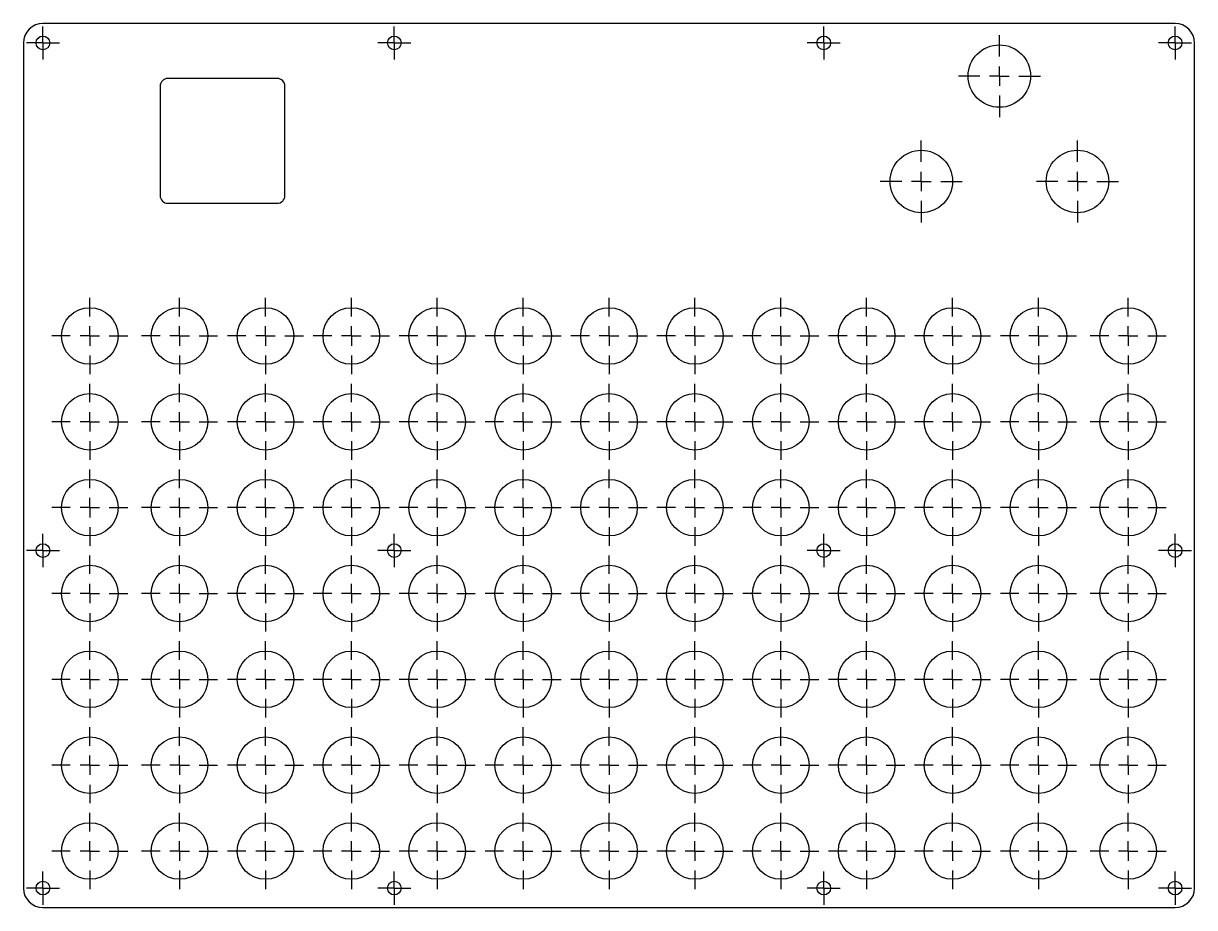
# Model space of a CAD drawing. Header units: millimetres. Extents: x 66 to 366, y 42 to 268.
import ezdxf

# ---------------------------------------------------------------- set-up
doc = ezdxf.new("R2010")
doc.units = ezdxf.units.MM
doc.layers.add('NOTE', color=5, linetype='Continuous', lineweight=25)

# ---------------------------------------------------------------- blocks, each defined once
blk = doc.blocks.new('SW_CENTERMARKSYMBOL_0')
at = {"layer": 'NOTE', "color": 0}
for p, q in [((0, 2.5), (0, 4.25)), ((-2.5, 0), (-4.25, 0)), ((0, 0), (-2.5, 0)), ((0, 0), (0, 2.5)), ((0, 0), (0, -2.5)), ((0, 0), (2.5, 0)), ((2.5, 0), (4.25, 0)), ((0, -2.5), (0, -4.25))]:
    blk.add_line(p, q, dxfattribs=at)
blk = doc.blocks.new('SW_CENTERMARKSYMBOL_1')
at = {"layer": 'NOTE', "color": 0}
for p, q in [((0, 2.5), (0, 4.25)), ((-2.5, 0), (-4.25, 0)), ((0, 0), (-2.5, 0)), ((0, 0), (0, 2.5)), ((0, 0), (0, -2.5)), ((0, 0), (2.5, 0)), ((2.5, 0), (4.25, 0)), ((0, -2.5), (0, -4.25))]:
    blk.add_line(p, q, dxfattribs=at)
blk = doc.blocks.new('SW_CENTERMARKSYMBOL_2')
at = {"layer": 'NOTE', "color": 0}
for p, q in [((0, 2.5), (0, 4.25)), ((-2.5, 0), (-4.25, 0)), ((0, 0), (-2.5, 0)), ((0, 0), (0, 2.5)), ((0, 0), (0, -2.5)), ((0, 0), (2.5, 0)), ((2.5, 0), (4.25, 0)), ((0, -2.5), (0, -4.25))]:
    blk.add_line(p, q, dxfattribs=at)
blk = doc.blocks.new('SW_CENTERMARKSYMBOL_3')
at = {"layer": 'NOTE', "color": 0}
for p, q in [((0, 2.5), (0, 4.25)), ((-2.5, 0), (-4.25, 0)), ((0, 0), (-2.5, 0)), ((0, 0), (0, 2.5)), ((0, 0), (0, -2.5)), ((0, 0), (2.5, 0)), ((2.5, 0), (4.25, 0)), ((0, -2.5), (0, -4.25))]:
    blk.add_line(p, q, dxfattribs=at)
blk = doc.blocks.new('SW_CENTERMARKSYMBOL_4')
at = {"layer": 'NOTE', "color": 0}
for p, q in [((0, 5), (0, 9.75)), ((-5, 0), (-9.75, 0)), ((0, 0), (-2.5, 0)), ((0, 0), (0, 2.5)), ((0, 0), (0, -2.5)), ((0, 0), (2.5, 0)), ((5, 0), (9.75, 0)), ((0, -5), (0, -9.75))]:
    blk.add_line(p, q, dxfattribs=at)
blk = doc.blocks.new('SW_CENTERMARKSYMBOL_5')
at = {"layer": 'NOTE', "color": 0}
for p, q in [((0, 5), (0, 9.75)), ((-5, 0), (-9.75, 0)), ((0, 0), (-2.5, 0)), ((0, 0), (0, 2.5)), ((0, 0), (0, -2.5)), ((0, 0), (2.5, 0)), ((5, 0), (9.75, 0)), ((0, -5), (0, -9.75))]:
    blk.add_line(p, q, dxfattribs=at)
blk = doc.blocks.new('SW_CENTERMARKSYMBOL_6')
at = {"layer": 'NOTE', "color": 0}
for p, q in [((0, 5), (0, 9.75)), ((-5, 0), (-9.75, 0)), ((0, 0), (-2.5, 0)), ((0, 0), (0, 2.5)), ((0, 0), (0, -2.5)), ((0, 0), (2.5, 0)), ((5, 0), (9.75, 0)), ((0, -5), (0, -9.75))]:
    blk.add_line(p, q, dxfattribs=at)
blk = doc.blocks.new('SW_CENTERMARKSYMBOL_7')
at = {"layer": 'NOTE', "color": 0}
for p, q in [((0, 5), (0, 9.75)), ((-5, 0), (-9.75, 0)), ((0, 0), (-2.5, 0)), ((0, 0), (0, 2.5)), ((0, 0), (0, -2.5)), ((0, 0), (2.5, 0)), ((5, 0), (9.75, 0)), ((0, -5), (0, -9.75))]:
    blk.add_line(p, q, dxfattribs=at)
blk = doc.blocks.new('SW_CENTERMARKSYMBOL_8')
at = {"layer": 'NOTE', "color": 0}
for p, q in [((0, 5), (0, 9.75)), ((-5, 0), (-9.75, 0)), ((0, 0), (-2.5, 0)), ((0, 0), (0, 2.5)), ((0, 0), (0, -2.5)), ((0, 0), (2.5, 0)), ((5, 0), (9.75, 0)), ((0, -5), (0, -9.75))]:
    blk.add_line(p, q, dxfattribs=at)
blk = doc.blocks.new('SW_CENTERMARKSYMBOL_9')
at = {"layer": 'NOTE', "color": 0}
for p, q in [((0, 5), (0, 9.75)), ((-5, 0), (-9.75, 0)), ((0, 0), (-2.5, 0)), ((0, 0), (0, 2.5)), ((0, 0), (0, -2.5)), ((0, 0), (2.5, 0)), ((5, 0), (9.75, 0)), ((0, -5), (0, -9.75))]:
    blk.add_line(p, q, dxfattribs=at)
blk = doc.blocks.new('SW_CENTERMARKSYMBOL_10')
at = {"layer": 'NOTE', "color": 0}
for p, q in [((0, 5), (0, 9.75)), ((-5, 0), (-9.75, 0)), ((0, 0), (-2.5, 0)), ((0, 0), (0, 2.5)), ((0, 0), (0, -2.5)), ((0, 0), (2.5, 0)), ((5, 0), (9.75, 0)), ((0, -5), (0, -9.75))]:
    blk.add_line(p, q, dxfattribs=at)
blk = doc.blocks.new('SW_CENTERMARKSYMBOL_11')
at = {"layer": 'NOTE', "color": 0}
for p, q in [((0, 5), (0, 9.75)), ((-5, 0), (-9.75, 0)), ((0, 0), (-2.5, 0)), ((0, 0), (0, 2.5)), ((0, 0), (0, -2.5)), ((0, 0), (2.5, 0)), ((5, 0), (9.75, 0)), ((0, -5), (0, -9.75))]:
    blk.add_line(p, q, dxfattribs=at)
blk = doc.blocks.new('SW_CENTERMARKSYMBOL_12')
at = {"layer": 'NOTE', "color": 0}
for p, q in [((0, 5), (0, 9.75)), ((-5, 0), (-9.75, 0)), ((0, 0), (-2.5, 0)), ((0, 0), (0, 2.5)), ((0, 0), (0, -2.5)), ((0, 0), (2.5, 0)), ((5, 0), (9.75, 0)), ((0, -5), (0, -9.75))]:
    blk.add_line(p, q, dxfattribs=at)
blk = doc.blocks.new('SW_CENTERMARKSYMBOL_13')
at = {"layer": 'NOTE', "color": 0}
for p, q in [((0, 5), (0, 9.75)), ((-5, 0), (-9.75, 0)), ((0, 0), (-2.5, 0)), ((0, 0), (0, 2.5)), ((0, 0), (0, -2.5)), ((0, 0), (2.5, 0)), ((5, 0), (9.75, 0)), ((0, -5), (0, -9.75))]:
    blk.add_line(p, q, dxfattribs=at)
blk = doc.blocks.new('SW_CENTERMARKSYMBOL_14')
at = {"layer": 'NOTE', "color": 0}
for p, q in [((0, 5), (0, 9.75)), ((-5, 0), (-9.75, 0)), ((0, 0), (-2.5, 0)), ((0, 0), (0, 2.5)), ((0, 0), (0, -2.5)), ((0, 0), (2.5, 0)), ((5, 0), (9.75, 0)), ((0, -5), (0, -9.75))]:
    blk.add_line(p, q, dxfattribs=at)
blk = doc.blocks.new('SW_CENTERMARKSYMBOL_15')
at = {"layer": 'NOTE', "color": 0}
for p, q in [((0, 5), (0, 9.75)), ((-5, 0), (-9.75, 0)), ((0, 0), (-2.5, 0)), ((0, 0), (0, 2.5)), ((0, 0), (0, -2.5)), ((0, 0), (2.5, 0)), ((5, 0), (9.75, 0)), ((0, -5), (0, -9.75))]:
    blk.add_line(p, q, dxfattribs=at)
blk = doc.blocks.new('SW_CENTERMARKSYMBOL_16')
at = {"layer": 'NOTE', "color": 0}
for p, q in [((0, 5), (0, 9.75)), ((-5, 0), (-9.75, 0)), ((0, 0), (-2.5, 0)), ((0, 0), (0, 2.5)), ((0, 0), (0, -2.5)), ((0, 0), (2.5, 0)), ((5, 0), (9.75, 0)), ((0, -5), (0, -9.75))]:
    blk.add_line(p, q, dxfattribs=at)
blk = doc.blocks.new('SW_CENTERMARKSYMBOL_17')
at = {"layer": 'NOTE', "color": 0}
for p, q in [((0, 5), (0, 9.75)), ((-5, 0), (-9.75, 0)), ((0, 0), (-2.5, 0)), ((0, 0), (0, 2.5)), ((0, 0), (0, -2.5)), ((0, 0), (2.5, 0)), ((5, 0), (9.75, 0)), ((0, -5), (0, -9.75))]:
    blk.add_line(p, q, dxfattribs=at)
blk = doc.blocks.new('SW_CENTERMARKSYMBOL_18')
at = {"layer": 'NOTE', "color": 0}
for p, q in [((0, 5), (0, 9.75)), ((-5, 0), (-9.75, 0)), ((0, 0), (-2.5, 0)), ((0, 0), (0, 2.5)), ((0, 0), (0, -2.5)), ((0, 0), (2.5, 0)), ((5, 0), (9.75, 0)), ((0, -5), (0, -9.75))]:
    blk.add_line(p, q, dxfattribs=at)
blk = doc.blocks.new('SW_CENTERMARKSYMBOL_19')
at = {"layer": 'NOTE', "color": 0}
for p, q in [((0, 5), (0, 9.75)), ((-5, 0), (-9.75, 0)), ((0, 0), (-2.5, 0)), ((0, 0), (0, 2.5)), ((0, 0), (0, -2.5)), ((0, 0), (2.5, 0)), ((5, 0), (9.75, 0)), ((0, -5), (0, -9.75))]:
    blk.add_line(p, q, dxfattribs=at)
blk = doc.blocks.new('SW_CENTERMARKSYMBOL_20')
at = {"layer": 'NOTE', "color": 0}
for p, q in [((0, 5), (0, 9.75)), ((-5, 0), (-9.75, 0)), ((0, 0), (-2.5, 0)), ((0, 0), (0, 2.5)), ((0, 0), (0, -2.5)), ((0, 0), (2.5, 0)), ((5, 0), (9.75, 0)), ((0, -5), (0, -9.75))]:
    blk.add_line(p, q, dxfattribs=at)
blk = doc.blocks.new('SW_CENTERMARKSYMBOL_21')
at = {"layer": 'NOTE', "color": 0}
for p, q in [((0, 5), (0, 9.75)), ((-5, 0), (-9.75, 0)), ((0, 0), (-2.5, 0)), ((0, 0), (0, 2.5)), ((0, 0), (0, -2.5)), ((0, 0), (2.5, 0)), ((5, 0), (9.75, 0)), ((0, -5), (0, -9.75))]:
    blk.add_line(p, q, dxfattribs=at)
blk = doc.blocks.new('SW_CENTERMARKSYMBOL_22')
at = {"layer": 'NOTE', "color": 0}
for p, q in [((0, 5), (0, 9.75)), ((-5, 0), (-9.75, 0)), ((0, 0), (-2.5, 0)), ((0, 0), (0, 2.5)), ((0, 0), (0, -2.5)), ((0, 0), (2.5, 0)), ((5, 0), (9.75, 0)), ((0, -5), (0, -9.75))]:
    blk.add_line(p, q, dxfattribs=at)
blk = doc.blocks.new('SW_CENTERMARKSYMBOL_23')
at = {"layer": 'NOTE', "color": 0}
for p, q in [((0, 5), (0, 9.75)), ((-5, 0), (-9.75, 0)), ((0, 0), (-2.5, 0)), ((0, 0), (0, 2.5)), ((0, 0), (0, -2.5)), ((0, 0), (2.5, 0)), ((5, 0), (9.75, 0)), ((0, -5), (0, -9.75))]:
    blk.add_line(p, q, dxfattribs=at)
blk = doc.blocks.new('SW_CENTERMARKSYMBOL_24')
at = {"layer": 'NOTE', "color": 0}
for p, q in [((0, 5), (0, 9.75)), ((-5, 0), (-9.75, 0)), ((0, 0), (-2.5, 0)), ((0, 0), (0, 2.5)), ((0, 0), (0, -2.5)), ((0, 0), (2.5, 0)), ((5, 0), (9.75, 0)), ((0, -5), (0, -9.75))]:
    blk.add_line(p, q, dxfattribs=at)
blk = doc.blocks.new('SW_CENTERMARKSYMBOL_25')
at = {"layer": 'NOTE', "color": 0}
for p, q in [((0, 5), (0, 9.75)), ((-5, 0), (-9.75, 0)), ((0, 0), (-2.5, 0)), ((0, 0), (0, 2.5)), ((0, 0), (0, -2.5)), ((0, 0), (2.5, 0)), ((5, 0), (9.75, 0)), ((0, -5), (0, -9.75))]:
    blk.add_line(p, q, dxfattribs=at)
blk = doc.blocks.new('SW_CENTERMARKSYMBOL_26')
at = {"layer": 'NOTE', "color": 0}
for p, q in [((0, 5), (0, 9.75)), ((-5, 0), (-9.75, 0)), ((0, 0), (-2.5, 0)), ((0, 0), (0, 2.5)), ((0, 0), (0, -2.5)), ((0, 0), (2.5, 0)), ((5, 0), (9.75, 0)), ((0, -5), (0, -9.75))]:
    blk.add_line(p, q, dxfattribs=at)
blk = doc.blocks.new('SW_CENTERMARKSYMBOL_27')
at = {"layer": 'NOTE', "color": 0}
for p, q in [((0, 5), (0, 9.75)), ((-5, 0), (-9.75, 0)), ((0, 0), (-2.5, 0)), ((0, 0), (0, 2.5)), ((0, 0), (0, -2.5)), ((0, 0), (2.5, 0)), ((5, 0), (9.75, 0)), ((0, -5), (0, -9.75))]:
    blk.add_line(p, q, dxfattribs=at)
blk = doc.blocks.new('SW_CENTERMARKSYMBOL_28')
at = {"layer": 'NOTE', "color": 0}
for p, q in [((0, 5), (0, 9.75)), ((-5, 0), (-9.75, 0)), ((0, 0), (-2.5, 0)), ((0, 0), (0, 2.5)), ((0, 0), (0, -2.5)), ((0, 0), (2.5, 0)), ((5, 0), (9.75, 0)), ((0, -5), (0, -9.75))]:
    blk.add_line(p, q, dxfattribs=at)
blk = doc.blocks.new('SW_CENTERMARKSYMBOL_29')
at = {"layer": 'NOTE', "color": 0}
for p, q in [((0, 5), (0, 9.75)), ((-5, 0), (-9.75, 0)), ((0, 0), (-2.5, 0)), ((0, 0), (0, 2.5)), ((0, 0), (0, -2.5)), ((0, 0), (2.5, 0)), ((5, 0), (9.75, 0)), ((0, -5), (0, -9.75))]:
    blk.add_line(p, q, dxfattribs=at)
blk = doc.blocks.new('SW_CENTERMARKSYMBOL_30')
at = {"layer": 'NOTE', "color": 0}
for p, q in [((0, 5), (0, 9.75)), ((-5, 0), (-9.75, 0)), ((0, 0), (-2.5, 0)), ((0, 0), (0, 2.5)), ((0, 0), (0, -2.5)), ((0, 0), (2.5, 0)), ((5, 0), (9.75, 0)), ((0, -5), (0, -9.75))]:
    blk.add_line(p, q, dxfattribs=at)
blk = doc.blocks.new('SW_CENTERMARKSYMBOL_31')
at = {"layer": 'NOTE', "color": 0}
for p, q in [((0, 5), (0, 9.75)), ((-5, 0), (-9.75, 0)), ((0, 0), (-2.5, 0)), ((0, 0), (0, 2.5)), ((0, 0), (0, -2.5)), ((0, 0), (2.5, 0)), ((5, 0), (9.75, 0)), ((0, -5), (0, -9.75))]:
    blk.add_line(p, q, dxfattribs=at)
blk = doc.blocks.new('SW_CENTERMARKSYMBOL_32')
at = {"layer": 'NOTE', "color": 0}
for p, q in [((0, 5), (0, 9.75)), ((-5, 0), (-9.75, 0)), ((0, 0), (-2.5, 0)), ((0, 0), (0, 2.5)), ((0, 0), (0, -2.5)), ((0, 0), (2.5, 0)), ((5, 0), (9.75, 0)), ((0, -5), (0, -9.75))]:
    blk.add_line(p, q, dxfattribs=at)
blk = doc.blocks.new('SW_CENTERMARKSYMBOL_33')
at = {"layer": 'NOTE', "color": 0}
for p, q in [((0, 5), (0, 9.75)), ((-5, 0), (-9.75, 0)), ((0, 0), (-2.5, 0)), ((0, 0), (0, 2.5)), ((0, 0), (0, -2.5)), ((0, 0), (2.5, 0)), ((5, 0), (9.75, 0)), ((0, -5), (0, -9.75))]:
    blk.add_line(p, q, dxfattribs=at)
blk = doc.blocks.new('SW_CENTERMARKSYMBOL_34')
at = {"layer": 'NOTE', "color": 0}
for p, q in [((0, 5), (0, 9.75)), ((-5, 0), (-9.75, 0)), ((0, 0), (-2.5, 0)), ((0, 0), (0, 2.5)), ((0, 0), (0, -2.5)), ((0, 0), (2.5, 0)), ((5, 0), (9.75, 0)), ((0, -5), (0, -9.75))]:
    blk.add_line(p, q, dxfattribs=at)
blk = doc.blocks.new('SW_CENTERMARKSYMBOL_35')
at = {"layer": 'NOTE', "color": 0}
for p, q in [((0, 5), (0, 9.75)), ((-5, 0), (-9.75, 0)), ((0, 0), (-2.5, 0)), ((0, 0), (0, 2.5)), ((0, 0), (0, -2.5)), ((0, 0), (2.5, 0)), ((5, 0), (9.75, 0)), ((0, -5), (0, -9.75))]:
    blk.add_line(p, q, dxfattribs=at)
blk = doc.blocks.new('SW_CENTERMARKSYMBOL_36')
at = {"layer": 'NOTE', "color": 0}
for p, q in [((0, 5), (0, 9.75)), ((-5, 0), (-9.75, 0)), ((0, 0), (-2.5, 0)), ((0, 0), (0, 2.5)), ((0, 0), (0, -2.5)), ((0, 0), (2.5, 0)), ((5, 0), (9.75, 0)), ((0, -5), (0, -9.75))]:
    blk.add_line(p, q, dxfattribs=at)
blk = doc.blocks.new('SW_CENTERMARKSYMBOL_37')
at = {"layer": 'NOTE', "color": 0}
for p, q in [((0, 5), (0, 9.75)), ((-5, 0), (-9.75, 0)), ((0, 0), (-2.5, 0)), ((0, 0), (0, 2.5)), ((0, 0), (0, -2.5)), ((0, 0), (2.5, 0)), ((5, 0), (9.75, 0)), ((0, -5), (0, -9.75))]:
    blk.add_line(p, q, dxfattribs=at)
blk = doc.blocks.new('SW_CENTERMARKSYMBOL_38')
at = {"layer": 'NOTE', "color": 0}
for p, q in [((0, 5), (0, 9.75)), ((-5, 0), (-9.75, 0)), ((0, 0), (-2.5, 0)), ((0, 0), (0, 2.5)), ((0, 0), (0, -2.5)), ((0, 0), (2.5, 0)), ((5, 0), (9.75, 0)), ((0, -5), (0, -9.75))]:
    blk.add_line(p, q, dxfattribs=at)
blk = doc.blocks.new('SW_CENTERMARKSYMBOL_39')
at = {"layer": 'NOTE', "color": 0}
for p, q in [((0, 5), (0, 9.75)), ((-5, 0), (-9.75, 0)), ((0, 0), (-2.5, 0)), ((0, 0), (0, 2.5)), ((0, 0), (0, -2.5)), ((0, 0), (2.5, 0)), ((5, 0), (9.75, 0)), ((0, -5), (0, -9.75))]:
    blk.add_line(p, q, dxfattribs=at)
blk = doc.blocks.new('SW_CENTERMARKSYMBOL_40')
at = {"layer": 'NOTE', "color": 0}
for p, q in [((0, 5), (0, 9.75)), ((-5, 0), (-9.75, 0)), ((0, 0), (-2.5, 0)), ((0, 0), (0, 2.5)), ((0, 0), (0, -2.5)), ((0, 0), (2.5, 0)), ((5, 0), (9.75, 0)), ((0, -5), (0, -9.75))]:
    blk.add_line(p, q, dxfattribs=at)
blk = doc.blocks.new('SW_CENTERMARKSYMBOL_41')
at = {"layer": 'NOTE', "color": 0}
for p, q in [((0, 5), (0, 9.75)), ((-5, 0), (-9.75, 0)), ((0, 0), (-2.5, 0)), ((0, 0), (0, 2.5)), ((0, 0), (0, -2.5)), ((0, 0), (2.5, 0)), ((5, 0), (9.75, 0)), ((0, -5), (0, -9.75))]:
    blk.add_line(p, q, dxfattribs=at)
blk = doc.blocks.new('SW_CENTERMARKSYMBOL_42')
at = {"layer": 'NOTE', "color": 0}
for p, q in [((0, 5), (0, 9.75)), ((-5, 0), (-9.75, 0)), ((0, 0), (-2.5, 0)), ((0, 0), (0, 2.5)), ((0, 0), (0, -2.5)), ((0, 0), (2.5, 0)), ((5, 0), (9.75, 0)), ((0, -5), (0, -9.75))]:
    blk.add_line(p, q, dxfattribs=at)
blk = doc.blocks.new('SW_CENTERMARKSYMBOL_43')
at = {"layer": 'NOTE', "color": 0}
for p, q in [((0, 5), (0, 9.75)), ((-5, 0), (-9.75, 0)), ((0, 0), (-2.5, 0)), ((0, 0), (0, 2.5)), ((0, 0), (0, -2.5)), ((0, 0), (2.5, 0)), ((5, 0), (9.75, 0)), ((0, -5), (0, -9.75))]:
    blk.add_line(p, q, dxfattribs=at)
blk = doc.blocks.new('SW_CENTERMARKSYMBOL_44')
at = {"layer": 'NOTE', "color": 0}
for p, q in [((0, 5), (0, 9.75)), ((-5, 0), (-9.75, 0)), ((0, 0), (-2.5, 0)), ((0, 0), (0, 2.5)), ((0, 0), (0, -2.5)), ((0, 0), (2.5, 0)), ((5, 0), (9.75, 0)), ((0, -5), (0, -9.75))]:
    blk.add_line(p, q, dxfattribs=at)
blk = doc.blocks.new('SW_CENTERMARKSYMBOL_45')
at = {"layer": 'NOTE', "color": 0}
for p, q in [((0, 5), (0, 9.75)), ((-5, 0), (-9.75, 0)), ((0, 0), (-2.5, 0)), ((0, 0), (0, 2.5)), ((0, 0), (0, -2.5)), ((0, 0), (2.5, 0)), ((5, 0), (9.75, 0)), ((0, -5), (0, -9.75))]:
    blk.add_line(p, q, dxfattribs=at)
blk = doc.blocks.new('SW_CENTERMARKSYMBOL_46')
at = {"layer": 'NOTE', "color": 0}
for p, q in [((0, 5), (0, 9.75)), ((-5, 0), (-9.75, 0)), ((0, 0), (-2.5, 0)), ((0, 0), (0, 2.5)), ((0, 0), (0, -2.5)), ((0, 0), (2.5, 0)), ((5, 0), (9.75, 0)), ((0, -5), (0, -9.75))]:
    blk.add_line(p, q, dxfattribs=at)
blk = doc.blocks.new('SW_CENTERMARKSYMBOL_47')
at = {"layer": 'NOTE', "color": 0}
for p, q in [((0, 5), (0, 9.75)), ((-5, 0), (-9.75, 0)), ((0, 0), (-2.5, 0)), ((0, 0), (0, 2.5)), ((0, 0), (0, -2.5)), ((0, 0), (2.5, 0)), ((5, 0), (9.75, 0)), ((0, -5), (0, -9.75))]:
    blk.add_line(p, q, dxfattribs=at)
blk = doc.blocks.new('SW_CENTERMARKSYMBOL_48')
at = {"layer": 'NOTE', "color": 0}
for p, q in [((0, 5), (0, 9.75)), ((-5, 0), (-9.75, 0)), ((0, 0), (-2.5, 0)), ((0, 0), (0, 2.5)), ((0, 0), (0, -2.5)), ((0, 0), (2.5, 0)), ((5, 0), (9.75, 0)), ((0, -5), (0, -9.75))]:
    blk.add_line(p, q, dxfattribs=at)
blk = doc.blocks.new('SW_CENTERMARKSYMBOL_49')
at = {"layer": 'NOTE', "color": 0}
for p, q in [((0, 5), (0, 9.75)), ((-5, 0), (-9.75, 0)), ((0, 0), (-2.5, 0)), ((0, 0), (0, 2.5)), ((0, 0), (0, -2.5)), ((0, 0), (2.5, 0)), ((5, 0), (9.75, 0)), ((0, -5), (0, -9.75))]:
    blk.add_line(p, q, dxfattribs=at)
blk = doc.blocks.new('SW_CENTERMARKSYMBOL_50')
at = {"layer": 'NOTE', "color": 0}
for p, q in [((0, 5), (0, 9.75)), ((-5, 0), (-9.75, 0)), ((0, 0), (-2.5, 0)), ((0, 0), (0, 2.5)), ((0, 0), (0, -2.5)), ((0, 0), (2.5, 0)), ((5, 0), (9.75, 0)), ((0, -5), (0, -9.75))]:
    blk.add_line(p, q, dxfattribs=at)
blk = doc.blocks.new('SW_CENTERMARKSYMBOL_51')
at = {"layer": 'NOTE', "color": 0}
for p, q in [((0, 5), (0, 9.75)), ((-5, 0), (-9.75, 0)), ((0, 0), (-2.5, 0)), ((0, 0), (0, 2.5)), ((0, 0), (0, -2.5)), ((0, 0), (2.5, 0)), ((5, 0), (9.75, 0)), ((0, -5), (0, -9.75))]:
    blk.add_line(p, q, dxfattribs=at)
blk = doc.blocks.new('SW_CENTERMARKSYMBOL_52')
at = {"layer": 'NOTE', "color": 0}
for p, q in [((0, 5), (0, 9.75)), ((-5, 0), (-9.75, 0)), ((0, 0), (-2.5, 0)), ((0, 0), (0, 2.5)), ((0, 0), (0, -2.5)), ((0, 0), (2.5, 0)), ((5, 0), (9.75, 0)), ((0, -5), (0, -9.75))]:
    blk.add_line(p, q, dxfattribs=at)
blk = doc.blocks.new('SW_CENTERMARKSYMBOL_53')
at = {"layer": 'NOTE', "color": 0}
for p, q in [((0, 5), (0, 9.75)), ((-5, 0), (-9.75, 0)), ((0, 0), (-2.5, 0)), ((0, 0), (0, 2.5)), ((0, 0), (0, -2.5)), ((0, 0), (2.5, 0)), ((5, 0), (9.75, 0)), ((0, -5), (0, -9.75))]:
    blk.add_line(p, q, dxfattribs=at)
blk = doc.blocks.new('SW_CENTERMARKSYMBOL_54')
at = {"layer": 'NOTE', "color": 0}
for p, q in [((0, 5), (0, 9.75)), ((-5, 0), (-9.75, 0)), ((0, 0), (-2.5, 0)), ((0, 0), (0, 2.5)), ((0, 0), (0, -2.5)), ((0, 0), (2.5, 0)), ((5, 0), (9.75, 0)), ((0, -5), (0, -9.75))]:
    blk.add_line(p, q, dxfattribs=at)
blk = doc.blocks.new('SW_CENTERMARKSYMBOL_55')
at = {"layer": 'NOTE', "color": 0}
for p, q in [((0, 5), (0, 9.75)), ((-5, 0), (-9.75, 0)), ((0, 0), (-2.5, 0)), ((0, 0), (0, 2.5)), ((0, 0), (0, -2.5)), ((0, 0), (2.5, 0)), ((5, 0), (9.75, 0)), ((0, -5), (0, -9.75))]:
    blk.add_line(p, q, dxfattribs=at)
blk = doc.blocks.new('SW_CENTERMARKSYMBOL_56')
at = {"layer": 'NOTE', "color": 0}
for p, q in [((0, 5), (0, 9.75)), ((-5, 0), (-9.75, 0)), ((0, 0), (-2.5, 0)), ((0, 0), (0, 2.5)), ((0, 0), (0, -2.5)), ((0, 0), (2.5, 0)), ((5, 0), (9.75, 0)), ((0, -5), (0, -9.75))]:
    blk.add_line(p, q, dxfattribs=at)
blk = doc.blocks.new('SW_CENTERMARKSYMBOL_57')
at = {"layer": 'NOTE', "color": 0}
for p, q in [((0, 5), (0, 9.75)), ((-5, 0), (-9.75, 0)), ((0, 0), (-2.5, 0)), ((0, 0), (0, 2.5)), ((0, 0), (0, -2.5)), ((0, 0), (2.5, 0)), ((5, 0), (9.75, 0)), ((0, -5), (0, -9.75))]:
    blk.add_line(p, q, dxfattribs=at)
blk = doc.blocks.new('SW_CENTERMARKSYMBOL_58')
at = {"layer": 'NOTE', "color": 0}
for p, q in [((0, 5), (0, 9.75)), ((-5, 0), (-9.75, 0)), ((0, 0), (-2.5, 0)), ((0, 0), (0, 2.5)), ((0, 0), (0, -2.5)), ((0, 0), (2.5, 0)), ((5, 0), (9.75, 0)), ((0, -5), (0, -9.75))]:
    blk.add_line(p, q, dxfattribs=at)
blk = doc.blocks.new('SW_CENTERMARKSYMBOL_59')
at = {"layer": 'NOTE', "color": 0}
for p, q in [((0, 5), (0, 9.75)), ((-5, 0), (-9.75, 0)), ((0, 0), (-2.5, 0)), ((0, 0), (0, 2.5)), ((0, 0), (0, -2.5)), ((0, 0), (2.5, 0)), ((5, 0), (9.75, 0)), ((0, -5), (0, -9.75))]:
    blk.add_line(p, q, dxfattribs=at)
blk = doc.blocks.new('SW_CENTERMARKSYMBOL_60')
at = {"layer": 'NOTE', "color": 0}
for p, q in [((0, 5), (0, 9.75)), ((-5, 0), (-9.75, 0)), ((0, 0), (-2.5, 0)), ((0, 0), (0, 2.5)), ((0, 0), (0, -2.5)), ((0, 0), (2.5, 0)), ((5, 0), (9.75, 0)), ((0, -5), (0, -9.75))]:
    blk.add_line(p, q, dxfattribs=at)
blk = doc.blocks.new('SW_CENTERMARKSYMBOL_61')
at = {"layer": 'NOTE', "color": 0}
for p, q in [((0, 5), (0, 9.75)), ((-5, 0), (-9.75, 0)), ((0, 0), (-2.5, 0)), ((0, 0), (0, 2.5)), ((0, 0), (0, -2.5)), ((0, 0), (2.5, 0)), ((5, 0), (9.75, 0)), ((0, -5), (0, -9.75))]:
    blk.add_line(p, q, dxfattribs=at)
blk = doc.blocks.new('SW_CENTERMARKSYMBOL_62')
at = {"layer": 'NOTE', "color": 0}
for p, q in [((0, 5), (0, 9.75)), ((-5, 0), (-9.75, 0)), ((0, 0), (-2.5, 0)), ((0, 0), (0, 2.5)), ((0, 0), (0, -2.5)), ((0, 0), (2.5, 0)), ((5, 0), (9.75, 0)), ((0, -5), (0, -9.75))]:
    blk.add_line(p, q, dxfattribs=at)
blk = doc.blocks.new('SW_CENTERMARKSYMBOL_63')
at = {"layer": 'NOTE', "color": 0}
for p, q in [((0, 5), (0, 9.75)), ((-5, 0), (-9.75, 0)), ((0, 0), (-2.5, 0)), ((0, 0), (0, 2.5)), ((0, 0), (0, -2.5)), ((0, 0), (2.5, 0)), ((5, 0), (9.75, 0)), ((0, -5), (0, -9.75))]:
    blk.add_line(p, q, dxfattribs=at)
blk = doc.blocks.new('SW_CENTERMARKSYMBOL_64')
at = {"layer": 'NOTE', "color": 0}
for p, q in [((0, 5), (0, 9.75)), ((-5, 0), (-9.75, 0)), ((0, 0), (-2.5, 0)), ((0, 0), (0, 2.5)), ((0, 0), (0, -2.5)), ((0, 0), (2.5, 0)), ((5, 0), (9.75, 0)), ((0, -5), (0, -9.75))]:
    blk.add_line(p, q, dxfattribs=at)
blk = doc.blocks.new('SW_CENTERMARKSYMBOL_65')
at = {"layer": 'NOTE', "color": 0}
for p, q in [((0, 5), (0, 9.75)), ((-5, 0), (-9.75, 0)), ((0, 0), (-2.5, 0)), ((0, 0), (0, 2.5)), ((0, 0), (0, -2.5)), ((0, 0), (2.5, 0)), ((5, 0), (9.75, 0)), ((0, -5), (0, -9.75))]:
    blk.add_line(p, q, dxfattribs=at)
blk = doc.blocks.new('SW_CENTERMARKSYMBOL_66')
at = {"layer": 'NOTE', "color": 0}
for p, q in [((0, 5), (0, 9.75)), ((-5, 0), (-9.75, 0)), ((0, 0), (-2.5, 0)), ((0, 0), (0, 2.5)), ((0, 0), (0, -2.5)), ((0, 0), (2.5, 0)), ((5, 0), (9.75, 0)), ((0, -5), (0, -9.75))]:
    blk.add_line(p, q, dxfattribs=at)
blk = doc.blocks.new('SW_CENTERMARKSYMBOL_67')
at = {"layer": 'NOTE', "color": 0}
for p, q in [((0, 5), (0, 9.75)), ((-5, 0), (-9.75, 0)), ((0, 0), (-2.5, 0)), ((0, 0), (0, 2.5)), ((0, 0), (0, -2.5)), ((0, 0), (2.5, 0)), ((5, 0), (9.75, 0)), ((0, -5), (0, -9.75))]:
    blk.add_line(p, q, dxfattribs=at)
blk = doc.blocks.new('SW_CENTERMARKSYMBOL_68')
at = {"layer": 'NOTE', "color": 0}
for p, q in [((0, 5), (0, 9.75)), ((-5, 0), (-9.75, 0)), ((0, 0), (-2.5, 0)), ((0, 0), (0, 2.5)), ((0, 0), (0, -2.5)), ((0, 0), (2.5, 0)), ((5, 0), (9.75, 0)), ((0, -5), (0, -9.75))]:
    blk.add_line(p, q, dxfattribs=at)
blk = doc.blocks.new('SW_CENTERMARKSYMBOL_69')
at = {"layer": 'NOTE', "color": 0}
for p, q in [((0, 5), (0, 9.75)), ((-5, 0), (-9.75, 0)), ((0, 0), (-2.5, 0)), ((0, 0), (0, 2.5)), ((0, 0), (0, -2.5)), ((0, 0), (2.5, 0)), ((5, 0), (9.75, 0)), ((0, -5), (0, -9.75))]:
    blk.add_line(p, q, dxfattribs=at)
blk = doc.blocks.new('SW_CENTERMARKSYMBOL_70')
at = {"layer": 'NOTE', "color": 0}
for p, q in [((0, 5), (0, 9.75)), ((-5, 0), (-9.75, 0)), ((0, 0), (-2.5, 0)), ((0, 0), (0, 2.5)), ((0, 0), (0, -2.5)), ((0, 0), (2.5, 0)), ((5, 0), (9.75, 0)), ((0, -5), (0, -9.75))]:
    blk.add_line(p, q, dxfattribs=at)
blk = doc.blocks.new('SW_CENTERMARKSYMBOL_71')
at = {"layer": 'NOTE', "color": 0}
for p, q in [((0, 5), (0, 9.75)), ((-5, 0), (-9.75, 0)), ((0, 0), (-2.5, 0)), ((0, 0), (0, 2.5)), ((0, 0), (0, -2.5)), ((0, 0), (2.5, 0)), ((5, 0), (9.75, 0)), ((0, -5), (0, -9.75))]:
    blk.add_line(p, q, dxfattribs=at)
blk = doc.blocks.new('SW_CENTERMARKSYMBOL_72')
at = {"layer": 'NOTE', "color": 0}
for p, q in [((0, 5), (0, 9.75)), ((-5, 0), (-9.75, 0)), ((0, 0), (-2.5, 0)), ((0, 0), (0, 2.5)), ((0, 0), (0, -2.5)), ((0, 0), (2.5, 0)), ((5, 0), (9.75, 0)), ((0, -5), (0, -9.75))]:
    blk.add_line(p, q, dxfattribs=at)
blk = doc.blocks.new('SW_CENTERMARKSYMBOL_73')
at = {"layer": 'NOTE', "color": 0}
for p, q in [((0, 5), (0, 9.75)), ((-5, 0), (-9.75, 0)), ((0, 0), (-2.5, 0)), ((0, 0), (0, 2.5)), ((0, 0), (0, -2.5)), ((0, 0), (2.5, 0)), ((5, 0), (9.75, 0)), ((0, -5), (0, -9.75))]:
    blk.add_line(p, q, dxfattribs=at)
blk = doc.blocks.new('SW_CENTERMARKSYMBOL_74')
at = {"layer": 'NOTE', "color": 0}
for p, q in [((0, 5), (0, 9.75)), ((-5, 0), (-9.75, 0)), ((0, 0), (-2.5, 0)), ((0, 0), (0, 2.5)), ((0, 0), (0, -2.5)), ((0, 0), (2.5, 0)), ((5, 0), (9.75, 0)), ((0, -5), (0, -9.75))]:
    blk.add_line(p, q, dxfattribs=at)
blk = doc.blocks.new('SW_CENTERMARKSYMBOL_75')
at = {"layer": 'NOTE', "color": 0}
for p, q in [((0, 5), (0, 9.75)), ((-5, 0), (-9.75, 0)), ((0, 0), (-2.5, 0)), ((0, 0), (0, 2.5)), ((0, 0), (0, -2.5)), ((0, 0), (2.5, 0)), ((5, 0), (9.75, 0)), ((0, -5), (0, -9.75))]:
    blk.add_line(p, q, dxfattribs=at)
blk = doc.blocks.new('SW_CENTERMARKSYMBOL_76')
at = {"layer": 'NOTE', "color": 0}
for p, q in [((0, 5), (0, 9.75)), ((-5, 0), (-9.75, 0)), ((0, 0), (-2.5, 0)), ((0, 0), (0, 2.5)), ((0, 0), (0, -2.5)), ((0, 0), (2.5, 0)), ((5, 0), (9.75, 0)), ((0, -5), (0, -9.75))]:
    blk.add_line(p, q, dxfattribs=at)
blk = doc.blocks.new('SW_CENTERMARKSYMBOL_77')
at = {"layer": 'NOTE', "color": 0}
for p, q in [((0, 5), (0, 9.75)), ((-5, 0), (-9.75, 0)), ((0, 0), (-2.5, 0)), ((0, 0), (0, 2.5)), ((0, 0), (0, -2.5)), ((0, 0), (2.5, 0)), ((5, 0), (9.75, 0)), ((0, -5), (0, -9.75))]:
    blk.add_line(p, q, dxfattribs=at)
blk = doc.blocks.new('SW_CENTERMARKSYMBOL_78')
at = {"layer": 'NOTE', "color": 0}
for p, q in [((0, 5), (0, 9.75)), ((-5, 0), (-9.75, 0)), ((0, 0), (-2.5, 0)), ((0, 0), (0, 2.5)), ((0, 0), (0, -2.5)), ((0, 0), (2.5, 0)), ((5, 0), (9.75, 0)), ((0, -5), (0, -9.75))]:
    blk.add_line(p, q, dxfattribs=at)
blk = doc.blocks.new('SW_CENTERMARKSYMBOL_79')
at = {"layer": 'NOTE', "color": 0}
for p, q in [((0, 5), (0, 9.75)), ((-5, 0), (-9.75, 0)), ((0, 0), (-2.5, 0)), ((0, 0), (0, 2.5)), ((0, 0), (0, -2.5)), ((0, 0), (2.5, 0)), ((5, 0), (9.75, 0)), ((0, -5), (0, -9.75))]:
    blk.add_line(p, q, dxfattribs=at)
blk = doc.blocks.new('SW_CENTERMARKSYMBOL_80')
at = {"layer": 'NOTE', "color": 0}
for p, q in [((0, 5), (0, 9.75)), ((-5, 0), (-9.75, 0)), ((0, 0), (-2.5, 0)), ((0, 0), (0, 2.5)), ((0, 0), (0, -2.5)), ((0, 0), (2.5, 0)), ((5, 0), (9.75, 0)), ((0, -5), (0, -9.75))]:
    blk.add_line(p, q, dxfattribs=at)
blk = doc.blocks.new('SW_CENTERMARKSYMBOL_81')
at = {"layer": 'NOTE', "color": 0}
for p, q in [((0, 5), (0, 9.75)), ((-5, 0), (-9.75, 0)), ((0, 0), (-2.5, 0)), ((0, 0), (0, 2.5)), ((0, 0), (0, -2.5)), ((0, 0), (2.5, 0)), ((5, 0), (9.75, 0)), ((0, -5), (0, -9.75))]:
    blk.add_line(p, q, dxfattribs=at)
blk = doc.blocks.new('SW_CENTERMARKSYMBOL_82')
at = {"layer": 'NOTE', "color": 0}
for p, q in [((0, 5), (0, 9.75)), ((-5, 0), (-9.75, 0)), ((0, 0), (-2.5, 0)), ((0, 0), (0, 2.5)), ((0, 0), (0, -2.5)), ((0, 0), (2.5, 0)), ((5, 0), (9.75, 0)), ((0, -5), (0, -9.75))]:
    blk.add_line(p, q, dxfattribs=at)
blk = doc.blocks.new('SW_CENTERMARKSYMBOL_83')
at = {"layer": 'NOTE', "color": 0}
for p, q in [((0, 5), (0, 9.75)), ((-5, 0), (-9.75, 0)), ((0, 0), (-2.5, 0)), ((0, 0), (0, 2.5)), ((0, 0), (0, -2.5)), ((0, 0), (2.5, 0)), ((5, 0), (9.75, 0)), ((0, -5), (0, -9.75))]:
    blk.add_line(p, q, dxfattribs=at)
blk = doc.blocks.new('SW_CENTERMARKSYMBOL_84')
at = {"layer": 'NOTE', "color": 0}
for p, q in [((0, 5), (0, 9.75)), ((-5, 0), (-9.75, 0)), ((0, 0), (-2.5, 0)), ((0, 0), (0, 2.5)), ((0, 0), (0, -2.5)), ((0, 0), (2.5, 0)), ((5, 0), (9.75, 0)), ((0, -5), (0, -9.75))]:
    blk.add_line(p, q, dxfattribs=at)
blk = doc.blocks.new('SW_CENTERMARKSYMBOL_85')
at = {"layer": 'NOTE', "color": 0}
for p, q in [((0, 5), (0, 9.75)), ((-5, 0), (-9.75, 0)), ((0, 0), (-2.5, 0)), ((0, 0), (0, 2.5)), ((0, 0), (0, -2.5)), ((0, 0), (2.5, 0)), ((5, 0), (9.75, 0)), ((0, -5), (0, -9.75))]:
    blk.add_line(p, q, dxfattribs=at)
blk = doc.blocks.new('SW_CENTERMARKSYMBOL_86')
at = {"layer": 'NOTE', "color": 0}
for p, q in [((0, 5), (0, 9.75)), ((-5, 0), (-9.75, 0)), ((0, 0), (-2.5, 0)), ((0, 0), (0, 2.5)), ((0, 0), (0, -2.5)), ((0, 0), (2.5, 0)), ((5, 0), (9.75, 0)), ((0, -5), (0, -9.75))]:
    blk.add_line(p, q, dxfattribs=at)
blk = doc.blocks.new('SW_CENTERMARKSYMBOL_87')
at = {"layer": 'NOTE', "color": 0}
for p, q in [((0, 5), (0, 9.75)), ((-5, 0), (-9.75, 0)), ((0, 0), (-2.5, 0)), ((0, 0), (0, 2.5)), ((0, 0), (0, -2.5)), ((0, 0), (2.5, 0)), ((5, 0), (9.75, 0)), ((0, -5), (0, -9.75))]:
    blk.add_line(p, q, dxfattribs=at)
blk = doc.blocks.new('SW_CENTERMARKSYMBOL_88')
at = {"layer": 'NOTE', "color": 0}
for p, q in [((0, 5), (0, 9.75)), ((-5, 0), (-9.75, 0)), ((0, 0), (-2.5, 0)), ((0, 0), (0, 2.5)), ((0, 0), (0, -2.5)), ((0, 0), (2.5, 0)), ((5, 0), (9.75, 0)), ((0, -5), (0, -9.75))]:
    blk.add_line(p, q, dxfattribs=at)
blk = doc.blocks.new('SW_CENTERMARKSYMBOL_89')
at = {"layer": 'NOTE', "color": 0}
for p, q in [((0, 5), (0, 9.75)), ((-5, 0), (-9.75, 0)), ((0, 0), (-2.5, 0)), ((0, 0), (0, 2.5)), ((0, 0), (0, -2.5)), ((0, 0), (2.5, 0)), ((5, 0), (9.75, 0)), ((0, -5), (0, -9.75))]:
    blk.add_line(p, q, dxfattribs=at)
blk = doc.blocks.new('SW_CENTERMARKSYMBOL_90')
at = {"layer": 'NOTE', "color": 0}
for p, q in [((0, 5), (0, 9.75)), ((-5, 0), (-9.75, 0)), ((0, 0), (-2.5, 0)), ((0, 0), (0, 2.5)), ((0, 0), (0, -2.5)), ((0, 0), (2.5, 0)), ((5, 0), (9.75, 0)), ((0, -5), (0, -9.75))]:
    blk.add_line(p, q, dxfattribs=at)
blk = doc.blocks.new('SW_CENTERMARKSYMBOL_91')
at = {"layer": 'NOTE', "color": 0}
for p, q in [((0, 5), (0, 9.75)), ((-5, 0), (-9.75, 0)), ((0, 0), (-2.5, 0)), ((0, 0), (0, 2.5)), ((0, 0), (0, -2.5)), ((0, 0), (2.5, 0)), ((5, 0), (9.75, 0)), ((0, -5), (0, -9.75))]:
    blk.add_line(p, q, dxfattribs=at)
blk = doc.blocks.new('SW_CENTERMARKSYMBOL_92')
at = {"layer": 'NOTE', "color": 0}
for p, q in [((0, 5), (0, 9.75)), ((-5, 0), (-9.75, 0)), ((0, 0), (-2.5, 0)), ((0, 0), (0, 2.5)), ((0, 0), (0, -2.5)), ((0, 0), (2.5, 0)), ((5, 0), (9.75, 0)), ((0, -5), (0, -9.75))]:
    blk.add_line(p, q, dxfattribs=at)
blk = doc.blocks.new('SW_CENTERMARKSYMBOL_93')
at = {"layer": 'NOTE', "color": 0}
for p, q in [((0, 5), (0, 9.75)), ((-5, 0), (-9.75, 0)), ((0, 0), (-2.5, 0)), ((0, 0), (0, 2.5)), ((0, 0), (0, -2.5)), ((0, 0), (2.5, 0)), ((5, 0), (9.75, 0)), ((0, -5), (0, -9.75))]:
    blk.add_line(p, q, dxfattribs=at)
blk = doc.blocks.new('SW_CENTERMARKSYMBOL_94')
at = {"layer": 'NOTE', "color": 0}
for p, q in [((0, 5), (0, 9.75)), ((-5, 0), (-9.75, 0)), ((0, 0), (-2.5, 0)), ((0, 0), (0, 2.5)), ((0, 0), (0, -2.5)), ((0, 0), (2.5, 0)), ((5, 0), (9.75, 0)), ((0, -5), (0, -9.75))]:
    blk.add_line(p, q, dxfattribs=at)
blk = doc.blocks.new('SW_CENTERMARKSYMBOL_95')
at = {"layer": 'NOTE', "color": 0}
for p, q in [((0, 2.5), (0, 4.25)), ((-2.5, 0), (-4.25, 0)), ((0, 0), (-2.5, 0)), ((0, 0), (0, 2.5)), ((0, 0), (0, -2.5)), ((0, 0), (2.5, 0)), ((2.5, 0), (4.25, 0)), ((0, -2.5), (0, -4.25))]:
    blk.add_line(p, q, dxfattribs=at)
blk = doc.blocks.new('SW_CENTERMARKSYMBOL_96')
at = {"layer": 'NOTE', "color": 0}
for p, q in [((0, 2.5), (0, 4.25)), ((-2.5, 0), (-4.25, 0)), ((0, 0), (-2.5, 0)), ((0, 0), (0, 2.5)), ((0, 0), (0, -2.5)), ((0, 0), (2.5, 0)), ((2.5, 0), (4.25, 0)), ((0, -2.5), (0, -4.25))]:
    blk.add_line(p, q, dxfattribs=at)
blk = doc.blocks.new('SW_CENTERMARKSYMBOL_97')
at = {"layer": 'NOTE', "color": 0}
for p, q in [((0, 2.5), (0, 4.25)), ((-2.5, 0), (-4.25, 0)), ((0, 0), (-2.5, 0)), ((0, 0), (0, 2.5)), ((0, 0), (0, -2.5)), ((0, 0), (2.5, 0)), ((2.5, 0), (4.25, 0)), ((0, -2.5), (0, -4.25))]:
    blk.add_line(p, q, dxfattribs=at)
blk = doc.blocks.new('SW_CENTERMARKSYMBOL_98')
at = {"layer": 'NOTE', "color": 0}
for p, q in [((0, 2.5), (0, 4.25)), ((-2.5, 0), (-4.25, 0)), ((0, 0), (-2.5, 0)), ((0, 0), (0, 2.5)), ((0, 0), (0, -2.5)), ((0, 0), (2.5, 0)), ((2.5, 0), (4.25, 0)), ((0, -2.5), (0, -4.25))]:
    blk.add_line(p, q, dxfattribs=at)
blk = doc.blocks.new('SW_CENTERMARKSYMBOL_99')
at = {"layer": 'NOTE', "color": 0}
for p, q in [((0, 2.5), (0, 4.25)), ((-2.5, 0), (-4.25, 0)), ((0, 0), (-2.5, 0)), ((0, 0), (0, 2.5)), ((0, 0), (0, -2.5)), ((0, 0), (2.5, 0)), ((2.5, 0), (4.25, 0)), ((0, -2.5), (0, -4.25))]:
    blk.add_line(p, q, dxfattribs=at)
blk = doc.blocks.new('SW_CENTERMARKSYMBOL_100')
at = {"layer": 'NOTE', "color": 0}
for p, q in [((0, 2.5), (0, 4.25)), ((-2.5, 0), (-4.25, 0)), ((0, 0), (-2.5, 0)), ((0, 0), (0, 2.5)), ((0, 0), (0, -2.5)), ((0, 0), (2.5, 0)), ((2.5, 0), (4.25, 0)), ((0, -2.5), (0, -4.25))]:
    blk.add_line(p, q, dxfattribs=at)
blk = doc.blocks.new('SW_CENTERMARKSYMBOL_101')
at = {"layer": 'NOTE', "color": 0}
for p, q in [((0, 2.5), (0, 4.25)), ((-2.5, 0), (-4.25, 0)), ((0, 0), (-2.5, 0)), ((0, 0), (0, 2.5)), ((0, 0), (0, -2.5)), ((0, 0), (2.5, 0)), ((2.5, 0), (4.25, 0)), ((0, -2.5), (0, -4.25))]:
    blk.add_line(p, q, dxfattribs=at)
blk = doc.blocks.new('SW_CENTERMARKSYMBOL_102')
at = {"layer": 'NOTE', "color": 0}
for p, q in [((0, 2.5), (0, 4.25)), ((-2.5, 0), (-4.25, 0)), ((0, 0), (-2.5, 0)), ((0, 0), (0, 2.5)), ((0, 0), (0, -2.5)), ((0, 0), (2.5, 0)), ((2.5, 0), (4.25, 0)), ((0, -2.5), (0, -4.25))]:
    blk.add_line(p, q, dxfattribs=at)
blk = doc.blocks.new('SW_CENTERMARKSYMBOL_103')
at = {"layer": 'NOTE', "color": 0}
for p, q in [((0, 5), (0, 10.5)), ((-5, 0), (-10.5, 0)), ((0, 0), (-2.5, 0)), ((0, 0), (0, 2.5)), ((0, 0), (0, -2.5)), ((0, 0), (2.5, 0)), ((5, 0), (10.5, 0)), ((0, -5), (0, -10.5))]:
    blk.add_line(p, q, dxfattribs=at)
blk = doc.blocks.new('SW_CENTERMARKSYMBOL_104')
at = {"layer": 'NOTE', "color": 0}
for p, q in [((0, 5), (0, 10.5)), ((-5, 0), (-10.5, 0)), ((0, 0), (-2.5, 0)), ((0, 0), (0, 2.5)), ((0, 0), (0, -2.5)), ((0, 0), (2.5, 0)), ((5, 0), (10.5, 0)), ((0, -5), (0, -10.5))]:
    blk.add_line(p, q, dxfattribs=at)
blk = doc.blocks.new('SW_CENTERMARKSYMBOL_105')
at = {"layer": 'NOTE', "color": 0}
for p, q in [((0, 5), (0, 10.5)), ((-5, 0), (-10.5, 0)), ((0, 0), (-2.5, 0)), ((0, 0), (0, 2.5)), ((0, 0), (0, -2.5)), ((0, 0), (2.5, 0)), ((5, 0), (10.5, 0)), ((0, -5), (0, -10.5))]:
    blk.add_line(p, q, dxfattribs=at)

msp = doc.modelspace()

# ---------------------------------------------------------------- linework, layer by layer
at = {"color": 7, "linetype": 'Continuous', "lineweight": 25}
for p, q in [((360.71, 268.44), (70.71, 268.44)), ((65.71, 263.44), (65.71, 46.84)), ((365.71, 46.84), (365.71, 263.44)), ((100.71, 252.34), (100.71, 224.34)), ((130.71, 254.34), (102.71, 254.34)), ((132.71, 224.34), (132.71, 252.34)), ((102.71, 222.34), (130.71, 222.34)), ((70.71, 41.84), (360.71, 41.84))]:
    msp.add_line(p, q, dxfattribs=at)
for centre, radius in [((70.71, 263.44), 1.75), ((160.71, 263.44), 1.75), ((270.71, 263.44), 1.75), ((360.71, 263.44), 1.75), ((315.71, 254.94), 8), ((295.71, 227.94), 8), ((335.71, 227.94), 8), ((82.71, 188.34), 7.25), ((105.71, 188.34), 7.25), ((127.71, 188.34), 7.25), ((149.71, 188.34), 7.25), ((171.71, 188.34), 7.25), ((193.71, 188.34), 7.25), ((215.71, 188.34), 7.25), ((237.71, 188.34), 7.25), ((259.71, 188.34), 7.25), ((281.71, 188.34), 7.25), ((303.71, 188.34), 7.25), ((325.71, 188.34), 7.25), ((348.71, 188.34), 7.25), ((82.71, 166.34), 7.25), ((105.71, 166.34), 7.25), ((127.71, 166.34), 7.25), ((149.71, 166.34), 7.25), ((171.71, 166.34), 7.25), ((193.71, 166.34), 7.25), ((215.71, 166.34), 7.25), ((237.71, 166.34), 7.25), ((259.71, 166.34), 7.25), ((281.71, 166.34), 7.25), ((303.71, 166.34), 7.25), ((325.71, 166.34), 7.25), ((348.71, 166.34), 7.25), ((82.71, 144.34), 7.25), ((105.71, 144.34), 7.25), ((127.71, 144.34), 7.25), ((149.71, 144.34), 7.25), ((171.71, 144.34), 7.25), ((193.71, 144.34), 7.25), ((215.71, 144.34), 7.25), ((237.71, 144.34), 7.25), ((259.71, 144.34), 7.25), ((281.71, 144.34), 7.25), ((303.71, 144.34), 7.25), ((325.71, 144.34), 7.25), ((348.71, 144.34), 7.25), ((70.71, 133.34), 1.75), ((160.71, 133.34), 1.75), ((270.71, 133.34), 1.75), ((360.71, 133.34), 1.75), ((82.71, 122.34), 7.25), ((105.71, 122.34), 7.25), ((127.71, 122.34), 7.25), ((149.71, 122.34), 7.25), ((171.71, 122.34), 7.25), ((193.71, 122.34), 7.25), ((215.71, 122.34), 7.25), ((237.71, 122.34), 7.25), ((259.71, 122.34), 7.25), ((281.71, 122.34), 7.25), ((303.71, 122.34), 7.25), ((325.71, 122.34), 7.25), ((348.71, 122.34), 7.25), ((82.71, 100.34), 7.25), ((105.71, 100.34), 7.25), ((127.71, 100.34), 7.25), ((149.71, 100.34), 7.25), ((171.71, 100.34), 7.25), ((193.71, 100.34), 7.25), ((215.71, 100.34), 7.25), ((237.71, 100.34), 7.25), ((259.71, 100.34), 7.25), ((281.71, 100.34), 7.25), ((303.71, 100.34), 7.25), ((325.71, 100.34), 7.25), ((348.71, 100.34), 7.25), ((82.71, 78.34), 7.25), ((105.71, 78.34), 7.25), ((127.71, 78.34), 7.25), ((149.71, 78.34), 7.25), ((171.71, 78.34), 7.25), ((193.71, 78.34), 7.25), ((215.71, 78.34), 7.25), ((237.71, 78.34), 7.25), ((259.71, 78.34), 7.25), ((281.71, 78.34), 7.25), ((303.71, 78.34), 7.25), ((325.71, 78.34), 7.25), ((348.71, 78.34), 7.25), ((82.71, 56.34), 7.25), ((105.71, 56.34), 7.25), ((127.71, 56.34), 7.25), ((149.71, 56.34), 7.25), ((171.71, 56.34), 7.25), ((193.71, 56.34), 7.25), ((215.71, 56.34), 7.25), ((237.71, 56.34), 7.25), ((259.71, 56.34), 7.25), ((281.71, 56.34), 7.25), ((303.71, 56.34), 7.25), ((325.71, 56.34), 7.25), ((348.71, 56.34), 7.25), ((70.71, 46.84), 1.75), ((160.71, 46.84), 1.75), ((270.71, 46.84), 1.75), ((360.71, 46.84), 1.75)]:
    msp.add_circle(centre, radius, dxfattribs=at)
for centre, radius, start, end in [((70.71, 263.44), 5, 90, 180), ((360.71, 263.44), 5, 0, 90), ((102.71, 252.34), 2, 90, 180), ((130.71, 252.34), 2, 0, 90), ((102.71, 224.34), 2, 180, 270), ((130.71, 224.34), 2, 270, 0), ((70.71, 46.84), 5, 180, 270), ((360.71, 46.84), 5, 270, 0)]:
    msp.add_arc(centre, radius, start, end, dxfattribs=at)

# ---------------------------------------------------------------- block references
at = {"layer": 'NOTE'}
for name, p in [('SW_CENTERMARKSYMBOL_0', (70.71, 263.44)), ('SW_CENTERMARKSYMBOL_99', (160.71, 263.44)), ('SW_CENTERMARKSYMBOL_98', (270.71, 263.44)), ('SW_CENTERMARKSYMBOL_3', (360.71, 263.44)), ('SW_CENTERMARKSYMBOL_104', (315.71, 254.94)), ('SW_CENTERMARKSYMBOL_103', (295.71, 227.94)), ('SW_CENTERMARKSYMBOL_105', (335.71, 227.94)), ('SW_CENTERMARKSYMBOL_17', (82.71, 188.34)), ('SW_CENTERMARKSYMBOL_11', (105.71, 188.34)), ('SW_CENTERMARKSYMBOL_24', (127.71, 188.34)), ('SW_CENTERMARKSYMBOL_31', (149.71, 188.34)), ('SW_CENTERMARKSYMBOL_38', (171.71, 188.34)), ('SW_CENTERMARKSYMBOL_45', (193.71, 188.34)), ('SW_CENTERMARKSYMBOL_52', (215.71, 188.34)), ('SW_CENTERMARKSYMBOL_59', (237.71, 188.34)), ('SW_CENTERMARKSYMBOL_66', (259.71, 188.34)), ('SW_CENTERMARKSYMBOL_73', (281.71, 188.34)), ('SW_CENTERMARKSYMBOL_80', (303.71, 188.34)), ('SW_CENTERMARKSYMBOL_87', (325.71, 188.34)), ('SW_CENTERMARKSYMBOL_94', (348.71, 188.34)), ('SW_CENTERMARKSYMBOL_16', (82.71, 166.34)), ('SW_CENTERMARKSYMBOL_10', (105.71, 166.34)), ('SW_CENTERMARKSYMBOL_23', (127.71, 166.34)), ('SW_CENTERMARKSYMBOL_30', (149.71, 166.34)), ('SW_CENTERMARKSYMBOL_37', (171.71, 166.34)), ('SW_CENTERMARKSYMBOL_44', (193.71, 166.34)), ('SW_CENTERMARKSYMBOL_51', (215.71, 166.34)), ('SW_CENTERMARKSYMBOL_58', (237.71, 166.34)), ('SW_CENTERMARKSYMBOL_65', (259.71, 166.34)), ('SW_CENTERMARKSYMBOL_72', (281.71, 166.34)), ('SW_CENTERMARKSYMBOL_79', (303.71, 166.34)), ('SW_CENTERMARKSYMBOL_86', (325.71, 166.34)), ('SW_CENTERMARKSYMBOL_93', (348.71, 166.34)), ('SW_CENTERMARKSYMBOL_15', (82.71, 144.34)), ('SW_CENTERMARKSYMBOL_9', (105.71, 144.34)), ('SW_CENTERMARKSYMBOL_22', (127.71, 144.34)), ('SW_CENTERMARKSYMBOL_29', (149.71, 144.34)), ('SW_CENTERMARKSYMBOL_36', (171.71, 144.34)), ('SW_CENTERMARKSYMBOL_43', (193.71, 144.34)), ('SW_CENTERMARKSYMBOL_50', (215.71, 144.34)), ('SW_CENTERMARKSYMBOL_57', (237.71, 144.34)), ('SW_CENTERMARKSYMBOL_64', (259.71, 144.34)), ('SW_CENTERMARKSYMBOL_71', (281.71, 144.34)), ('SW_CENTERMARKSYMBOL_78', (303.71, 144.34)), ('SW_CENTERMARKSYMBOL_85', (325.71, 144.34)), ('SW_CENTERMARKSYMBOL_92', (348.71, 144.34)), ('SW_CENTERMARKSYMBOL_95', (70.71, 133.34)), ('SW_CENTERMARKSYMBOL_100', (160.71, 133.34)), ('SW_CENTERMARKSYMBOL_101', (270.71, 133.34)), ('SW_CENTERMARKSYMBOL_102', (360.71, 133.34)), ('SW_CENTERMARKSYMBOL_14', (82.71, 122.34)), ('SW_CENTERMARKSYMBOL_8', (105.71, 122.34)), ('SW_CENTERMARKSYMBOL_21', (127.71, 122.34)), ('SW_CENTERMARKSYMBOL_28', (149.71, 122.34)), ('SW_CENTERMARKSYMBOL_35', (171.71, 122.34)), ('SW_CENTERMARKSYMBOL_42', (193.71, 122.34)), ('SW_CENTERMARKSYMBOL_49', (215.71, 122.34)), ('SW_CENTERMARKSYMBOL_56', (237.71, 122.34)), ('SW_CENTERMARKSYMBOL_63', (259.71, 122.34)), ('SW_CENTERMARKSYMBOL_70', (281.71, 122.34)), ('SW_CENTERMARKSYMBOL_77', (303.71, 122.34)), ('SW_CENTERMARKSYMBOL_84', (325.71, 122.34)), ('SW_CENTERMARKSYMBOL_91', (348.71, 122.34)), ('SW_CENTERMARKSYMBOL_13', (82.71, 100.34)), ('SW_CENTERMARKSYMBOL_7', (105.71, 100.34)), ('SW_CENTERMARKSYMBOL_20', (127.71, 100.34)), ('SW_CENTERMARKSYMBOL_27', (149.71, 100.34)), ('SW_CENTERMARKSYMBOL_34', (171.71, 100.34)), ('SW_CENTERMARKSYMBOL_41', (193.71, 100.34)), ('SW_CENTERMARKSYMBOL_48', (215.71, 100.34)), ('SW_CENTERMARKSYMBOL_55', (237.71, 100.34)), ('SW_CENTERMARKSYMBOL_62', (259.71, 100.34)), ('SW_CENTERMARKSYMBOL_69', (281.71, 100.34)), ('SW_CENTERMARKSYMBOL_76', (303.71, 100.34)), ('SW_CENTERMARKSYMBOL_83', (325.71, 100.34)), ('SW_CENTERMARKSYMBOL_90', (348.71, 100.34)), ('SW_CENTERMARKSYMBOL_12', (82.71, 78.34)), ('SW_CENTERMARKSYMBOL_6', (105.71, 78.34)), ('SW_CENTERMARKSYMBOL_19', (127.71, 78.34)), ('SW_CENTERMARKSYMBOL_26', (149.71, 78.34)), ('SW_CENTERMARKSYMBOL_33', (171.71, 78.34)), ('SW_CENTERMARKSYMBOL_40', (193.71, 78.34)), ('SW_CENTERMARKSYMBOL_47', (215.71, 78.34)), ('SW_CENTERMARKSYMBOL_54', (237.71, 78.34)), ('SW_CENTERMARKSYMBOL_61', (259.71, 78.34)), ('SW_CENTERMARKSYMBOL_68', (281.71, 78.34)), ('SW_CENTERMARKSYMBOL_75', (303.71, 78.34)), ('SW_CENTERMARKSYMBOL_82', (325.71, 78.34)), ('SW_CENTERMARKSYMBOL_89', (348.71, 78.34)), ('SW_CENTERMARKSYMBOL_4', (82.71, 56.34)), ('SW_CENTERMARKSYMBOL_5', (105.71, 56.34)), ('SW_CENTERMARKSYMBOL_18', (127.71, 56.34)), ('SW_CENTERMARKSYMBOL_25', (149.71, 56.34)), ('SW_CENTERMARKSYMBOL_32', (171.71, 56.34)), ('SW_CENTERMARKSYMBOL_39', (193.71, 56.34)), ('SW_CENTERMARKSYMBOL_46', (215.71, 56.34)), ('SW_CENTERMARKSYMBOL_53', (237.71, 56.34)), ('SW_CENTERMARKSYMBOL_60', (259.71, 56.34)), ('SW_CENTERMARKSYMBOL_67', (281.71, 56.34)), ('SW_CENTERMARKSYMBOL_74', (303.71, 56.34)), ('SW_CENTERMARKSYMBOL_81', (325.71, 56.34)), ('SW_CENTERMARKSYMBOL_88', (348.71, 56.34)), ('SW_CENTERMARKSYMBOL_1', (70.71, 46.84)), ('SW_CENTERMARKSYMBOL_96', (160.71, 46.84)), ('SW_CENTERMARKSYMBOL_97', (270.71, 46.84)), ('SW_CENTERMARKSYMBOL_2', (360.71, 46.84))]:
    msp.add_blockref(name, p, dxfattribs=at)

doc.saveas('drawing.dxf')
